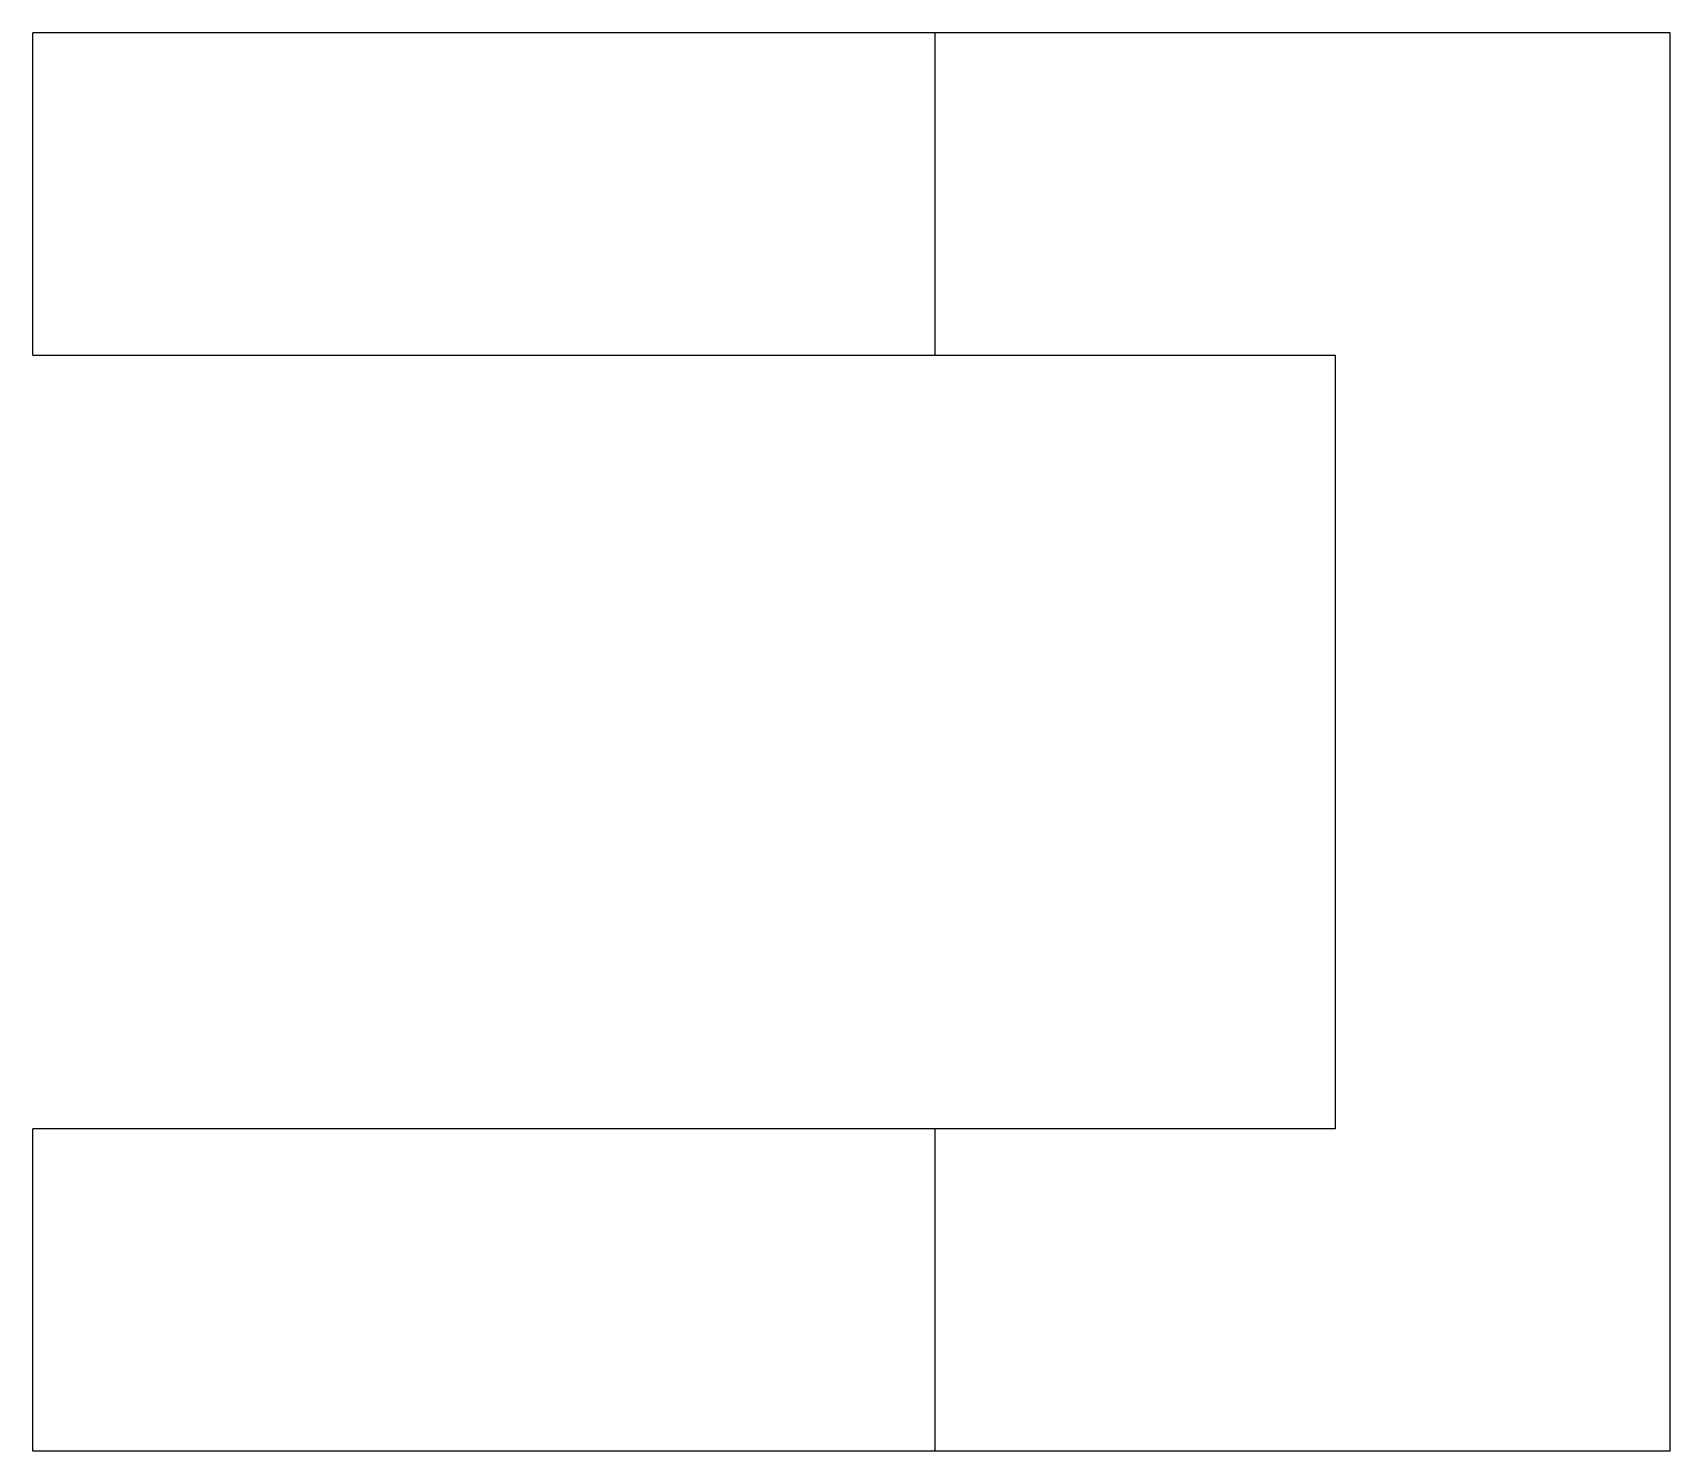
# Model space of a CAD drawing. Header units: metres. Extents: x -0.2 to 25.2, y -22 to 0.
import ezdxf

# ---------------------------------------------------------------- set-up
doc = ezdxf.new("R2010")
doc.units = ezdxf.units.M

msp = doc.modelspace()

# ---------------------------------------------------------------- linework, layer by layer
for points in [[(-0.2, -5), (-0.2, -4.9), (-0.2, -4.8), (-0.2, -4.7), (-0.2, -4.6), (-0.2, -4.5), (-0.2, -4.4), (-0.2, -4.3), (-0.2, -4.2), (-0.2, -4.1), (-0.2, -4), (-0.2, -3.9), (-0.2, -3.8), (-0.2, -3.7), (-0.2, -3.6), (-0.2, -3.5), (-0.2, -3.4), (-0.2, -3.3), (-0.2, -3.2), (-0.2, -3.1), (-0.2, -3), (-0.2, -2.9), (-0.2, -2.8), (-0.2, -2.7), (-0.2, -2.6), (-0.2, -2.5), (-0.2, -2.4), (-0.2, -2.3), (-0.2, -2.2), (-0.2, -2.1), (-0.2, -2), (-0.2, -1.9), (-0.2, -1.8), (-0.2, -1.7), (-0.2, -1.6), (-0.2, -1.5), (-0.2, -1.4), (-0.2, -1.3), (-0.2, -1.2), (-0.2, -1.1), (-0.2, -1), (-0.2, -0.9), (-0.2, -0.8), (-0.2, -0.7), (-0.2, -0.6), (-0.2, -0.5), (-0.2, -0.4), (-0.2, -0.3), (-0.2, -0.2), (-0.2, -0.1), (-0.2, 0)], [(13.8, 0), (13.751, 0), (13.702, 0), (13.653, 0), (13.562, 0), (13.417, 0), (13.272, 0), (13.127, 0), (12.907, 0), (12.673, 0), (12.44, 0), (12.184, 0), (11.874, 0), (11.563, 0), (11.253, 0), (10.899, 0), (10.527, 0), (10.156, 0), (9.778, 0), (9.364, 0), (8.949, 0), (8.535, 0), (8.108, 0), (7.672, 0), (7.236, 0), (6.8, 0), (6.364, 0), (5.928, 0), (5.492, 0), (5.065, 0), (4.651, 0), (4.236, 0), (3.822, 0), (3.444, 0), (3.073, 0), (2.701, 0), (2.347, 0), (2.037, 0), (1.726, 0), (1.416, 0), (1.16, 0), (0.927, 0), (0.693, 0), (0.473, 0), (0.328, 0), (0.183, 0), (0.038, 0), (-0.053, 0), (-0.102, 0), (-0.151, 0), (-0.2, 0)], [(13.8, -5), (13.8, -4.9), (13.8, -4.8), (13.8, -4.7), (13.8, -4.6), (13.8, -4.5), (13.8, -4.4), (13.8, -4.3), (13.8, -4.2), (13.8, -4.1), (13.8, -4), (13.8, -3.9), (13.8, -3.8), (13.8, -3.7), (13.8, -3.6), (13.8, -3.5), (13.8, -3.4), (13.8, -3.3), (13.8, -3.2), (13.8, -3.1), (13.8, -3), (13.8, -2.9), (13.8, -2.8), (13.8, -2.7), (13.8, -2.6), (13.8, -2.5), (13.8, -2.4), (13.8, -2.3), (13.8, -2.2), (13.8, -2.1), (13.8, -2), (13.8, -1.9), (13.8, -1.8), (13.8, -1.7), (13.8, -1.6), (13.8, -1.5), (13.8, -1.4), (13.8, -1.3), (13.8, -1.2), (13.8, -1.1), (13.8, -1), (13.8, -0.9), (13.8, -0.8), (13.8, -0.7), (13.8, -0.6), (13.8, -0.5), (13.8, -0.4), (13.8, -0.3), (13.8, -0.2), (13.8, -0.1), (13.8, 0)], [(25.2, 0), (24.972, 0), (24.744, 0), (24.516, 0), (24.288, 0), (24.06, 0), (23.832, 0), (23.604, 0), (23.376, 0), (23.148, 0), (22.92, 0), (22.692, 0), (22.464, 0), (22.236, 0), (22.008, 0), (21.78, 0), (21.552, 0), (21.324, 0), (21.096, 0), (20.868, 0), (20.64, 0), (20.412, 0), (20.184, 0), (19.956, 0), (19.728, 0), (19.5, 0), (19.272, 0), (19.044, 0), (18.816, 0), (18.588, 0), (18.36, 0), (18.132, 0), (17.904, 0), (17.676, 0), (17.448, 0), (17.22, 0), (16.992, 0), (16.764, 0), (16.536, 0), (16.308, 0), (16.08, 0), (15.852, 0), (15.624, 0), (15.396, 0), (15.168, 0), (14.94, 0), (14.712, 0), (14.484, 0), (14.256, 0), (14.028, 0), (13.8, 0)], [(25.2, -22), (25.2, -21.56), (25.2, -21.12), (25.2, -20.68), (25.2, -20.24), (25.2, -19.8), (25.2, -19.36), (25.2, -18.92), (25.2, -18.48), (25.2, -18.04), (25.2, -17.6), (25.2, -17.16), (25.2, -16.72), (25.2, -16.28), (25.2, -15.84), (25.2, -15.4), (25.2, -14.96), (25.2, -14.52), (25.2, -14.08), (25.2, -13.64), (25.2, -13.2), (25.2, -12.76), (25.2, -12.32), (25.2, -11.88), (25.2, -11.44), (25.2, -11), (25.2, -10.56), (25.2, -10.12), (25.2, -9.68), (25.2, -9.24), (25.2, -8.8), (25.2, -8.36), (25.2, -7.92), (25.2, -7.48), (25.2, -7.04), (25.2, -6.6), (25.2, -6.16), (25.2, -5.72), (25.2, -5.28), (25.2, -4.84), (25.2, -4.4), (25.2, -3.96), (25.2, -3.52), (25.2, -3.08), (25.2, -2.64), (25.2, -2.2), (25.2, -1.76), (25.2, -1.32), (25.2, -0.88), (25.2, -0.44), (25.2, 0)], [(-0.2, -5), (-0.151, -5), (-0.102, -5), (-0.053, -5), (0.038, -5), (0.183, -5), (0.328, -5), (0.473, -5), (0.693, -5), (0.927, -5), (1.16, -5), (1.416, -5), (1.726, -5), (2.037, -5), (2.347, -5), (2.701, -5), (3.073, -5), (3.444, -5), (3.822, -5), (4.236, -5), (4.651, -5), (5.065, -5), (5.492, -5), (5.928, -5), (6.364, -5), (6.8, -5), (7.236, -5), (7.672, -5), (8.108, -5), (8.535, -5), (8.949, -5), (9.364, -5), (9.778, -5), (10.156, -5), (10.527, -5), (10.899, -5), (11.253, -5), (11.563, -5), (11.874, -5), (12.184, -5), (12.44, -5), (12.673, -5), (12.907, -5), (13.127, -5), (13.272, -5), (13.417, -5), (13.562, -5), (13.653, -5), (13.702, -5), (13.751, -5), (13.8, -5)], [(13.8, -5), (13.924, -5), (14.048, -5), (14.172, -5), (14.296, -5), (14.42, -5), (14.544, -5), (14.668, -5), (14.792, -5), (14.916, -5), (15.04, -5), (15.164, -5), (15.288, -5), (15.412, -5), (15.536, -5), (15.66, -5), (15.784, -5), (15.908, -5), (16.032, -5), (16.156, -5), (16.28, -5), (16.404, -5), (16.528, -5), (16.652, -5), (16.776, -5), (16.9, -5), (17.024, -5), (17.148, -5), (17.272, -5), (17.396, -5), (17.52, -5), (17.644, -5), (17.768, -5), (17.892, -5), (18.016, -5), (18.14, -5), (18.264, -5), (18.388, -5), (18.512, -5), (18.636, -5), (18.76, -5), (18.884, -5), (19.008, -5), (19.132, -5), (19.256, -5), (19.38, -5), (19.504, -5), (19.628, -5), (19.752, -5), (19.876, -5), (20, -5)], [(20, -5), (20, -5.24), (20, -5.48), (20, -5.72), (20, -5.96), (20, -6.2), (20, -6.44), (20, -6.68), (20, -6.92), (20, -7.16), (20, -7.4), (20, -7.64), (20, -7.88), (20, -8.12), (20, -8.36), (20, -8.6), (20, -8.84), (20, -9.08), (20, -9.32), (20, -9.56), (20, -9.8), (20, -10.04), (20, -10.28), (20, -10.52), (20, -10.76), (20, -11), (20, -11.24), (20, -11.48), (20, -11.72), (20, -11.96), (20, -12.2), (20, -12.44), (20, -12.68), (20, -12.92), (20, -13.16), (20, -13.4), (20, -13.64), (20, -13.88), (20, -14.12), (20, -14.36), (20, -14.6), (20, -14.84), (20, -15.08), (20, -15.32), (20, -15.56), (20, -15.8), (20, -16.04), (20, -16.28), (20, -16.52), (20, -16.76), (20, -17)], [(13.8, -17), (13.751, -17), (13.702, -17), (13.653, -17), (13.562, -17), (13.417, -17), (13.272, -17), (13.127, -17), (12.907, -17), (12.673, -17), (12.44, -17), (12.184, -17), (11.874, -17), (11.563, -17), (11.253, -17), (10.899, -17), (10.527, -17), (10.156, -17), (9.778, -17), (9.364, -17), (8.949, -17), (8.535, -17), (8.108, -17), (7.672, -17), (7.236, -17), (6.8, -17), (6.364, -17), (5.928, -17), (5.492, -17), (5.065, -17), (4.651, -17), (4.236, -17), (3.822, -17), (3.444, -17), (3.073, -17), (2.701, -17), (2.347, -17), (2.037, -17), (1.726, -17), (1.416, -17), (1.16, -17), (0.927, -17), (0.693, -17), (0.473, -17), (0.328, -17), (0.183, -17), (0.038, -17), (-0.053, -17), (-0.102, -17), (-0.151, -17), (-0.2, -17)], [(-0.2, -22), (-0.2, -21.9), (-0.2, -21.8), (-0.2, -21.7), (-0.2, -21.6), (-0.2, -21.5), (-0.2, -21.4), (-0.2, -21.3), (-0.2, -21.2), (-0.2, -21.1), (-0.2, -21), (-0.2, -20.9), (-0.2, -20.8), (-0.2, -20.7), (-0.2, -20.6), (-0.2, -20.5), (-0.2, -20.4), (-0.2, -20.3), (-0.2, -20.2), (-0.2, -20.1), (-0.2, -20), (-0.2, -19.9), (-0.2, -19.8), (-0.2, -19.7), (-0.2, -19.6), (-0.2, -19.5), (-0.2, -19.4), (-0.2, -19.3), (-0.2, -19.2), (-0.2, -19.1), (-0.2, -19), (-0.2, -18.9), (-0.2, -18.8), (-0.2, -18.7), (-0.2, -18.6), (-0.2, -18.5), (-0.2, -18.4), (-0.2, -18.3), (-0.2, -18.2), (-0.2, -18.1), (-0.2, -18), (-0.2, -17.9), (-0.2, -17.8), (-0.2, -17.7), (-0.2, -17.6), (-0.2, -17.5), (-0.2, -17.4), (-0.2, -17.3), (-0.2, -17.2), (-0.2, -17.1), (-0.2, -17)], [(20, -17), (19.876, -17), (19.752, -17), (19.628, -17), (19.504, -17), (19.38, -17), (19.256, -17), (19.132, -17), (19.008, -17), (18.884, -17), (18.76, -17), (18.636, -17), (18.512, -17), (18.388, -17), (18.264, -17), (18.14, -17), (18.016, -17), (17.892, -17), (17.768, -17), (17.644, -17), (17.52, -17), (17.396, -17), (17.272, -17), (17.148, -17), (17.024, -17), (16.9, -17), (16.776, -17), (16.652, -17), (16.528, -17), (16.404, -17), (16.28, -17), (16.156, -17), (16.032, -17), (15.908, -17), (15.784, -17), (15.66, -17), (15.536, -17), (15.412, -17), (15.288, -17), (15.164, -17), (15.04, -17), (14.916, -17), (14.792, -17), (14.668, -17), (14.544, -17), (14.42, -17), (14.296, -17), (14.172, -17), (14.048, -17), (13.924, -17), (13.8, -17)], [(13.8, -22), (13.8, -21.9), (13.8, -21.8), (13.8, -21.7), (13.8, -21.6), (13.8, -21.5), (13.8, -21.4), (13.8, -21.3), (13.8, -21.2), (13.8, -21.1), (13.8, -21), (13.8, -20.9), (13.8, -20.8), (13.8, -20.7), (13.8, -20.6), (13.8, -20.5), (13.8, -20.4), (13.8, -20.3), (13.8, -20.2), (13.8, -20.1), (13.8, -20), (13.8, -19.9), (13.8, -19.8), (13.8, -19.7), (13.8, -19.6), (13.8, -19.5), (13.8, -19.4), (13.8, -19.3), (13.8, -19.2), (13.8, -19.1), (13.8, -19), (13.8, -18.9), (13.8, -18.8), (13.8, -18.7), (13.8, -18.6), (13.8, -18.5), (13.8, -18.4), (13.8, -18.3), (13.8, -18.2), (13.8, -18.1), (13.8, -18), (13.8, -17.9), (13.8, -17.8), (13.8, -17.7), (13.8, -17.6), (13.8, -17.5), (13.8, -17.4), (13.8, -17.3), (13.8, -17.2), (13.8, -17.1), (13.8, -17)], [(13.8, -22), (13.751, -22), (13.702, -22), (13.653, -22), (13.562, -22), (13.417, -22), (13.272, -22), (13.127, -22), (12.907, -22), (12.673, -22), (12.44, -22), (12.184, -22), (11.874, -22), (11.563, -22), (11.253, -22), (10.899, -22), (10.527, -22), (10.156, -22), (9.778, -22), (9.364, -22), (8.949, -22), (8.535, -22), (8.108, -22), (7.672, -22), (7.236, -22), (6.8, -22), (6.364, -22), (5.928, -22), (5.492, -22), (5.065, -22), (4.651, -22), (4.236, -22), (3.822, -22), (3.444, -22), (3.073, -22), (2.701, -22), (2.347, -22), (2.037, -22), (1.726, -22), (1.416, -22), (1.16, -22), (0.927, -22), (0.693, -22), (0.473, -22), (0.328, -22), (0.183, -22), (0.038, -22), (-0.053, -22), (-0.102, -22), (-0.151, -22), (-0.2, -22)], [(25.2, -22), (24.972, -22), (24.744, -22), (24.516, -22), (24.288, -22), (24.06, -22), (23.832, -22), (23.604, -22), (23.376, -22), (23.148, -22), (22.92, -22), (22.692, -22), (22.464, -22), (22.236, -22), (22.008, -22), (21.78, -22), (21.552, -22), (21.324, -22), (21.096, -22), (20.868, -22), (20.64, -22), (20.412, -22), (20.184, -22), (19.956, -22), (19.728, -22), (19.5, -22), (19.272, -22), (19.044, -22), (18.816, -22), (18.588, -22), (18.36, -22), (18.132, -22), (17.904, -22), (17.676, -22), (17.448, -22), (17.22, -22), (16.992, -22), (16.764, -22), (16.536, -22), (16.308, -22), (16.08, -22), (15.852, -22), (15.624, -22), (15.396, -22), (15.168, -22), (14.94, -22), (14.712, -22), (14.484, -22), (14.256, -22), (14.028, -22), (13.8, -22)]]:
    msp.add_lwpolyline(points)

doc.saveas('drawing.dxf')
